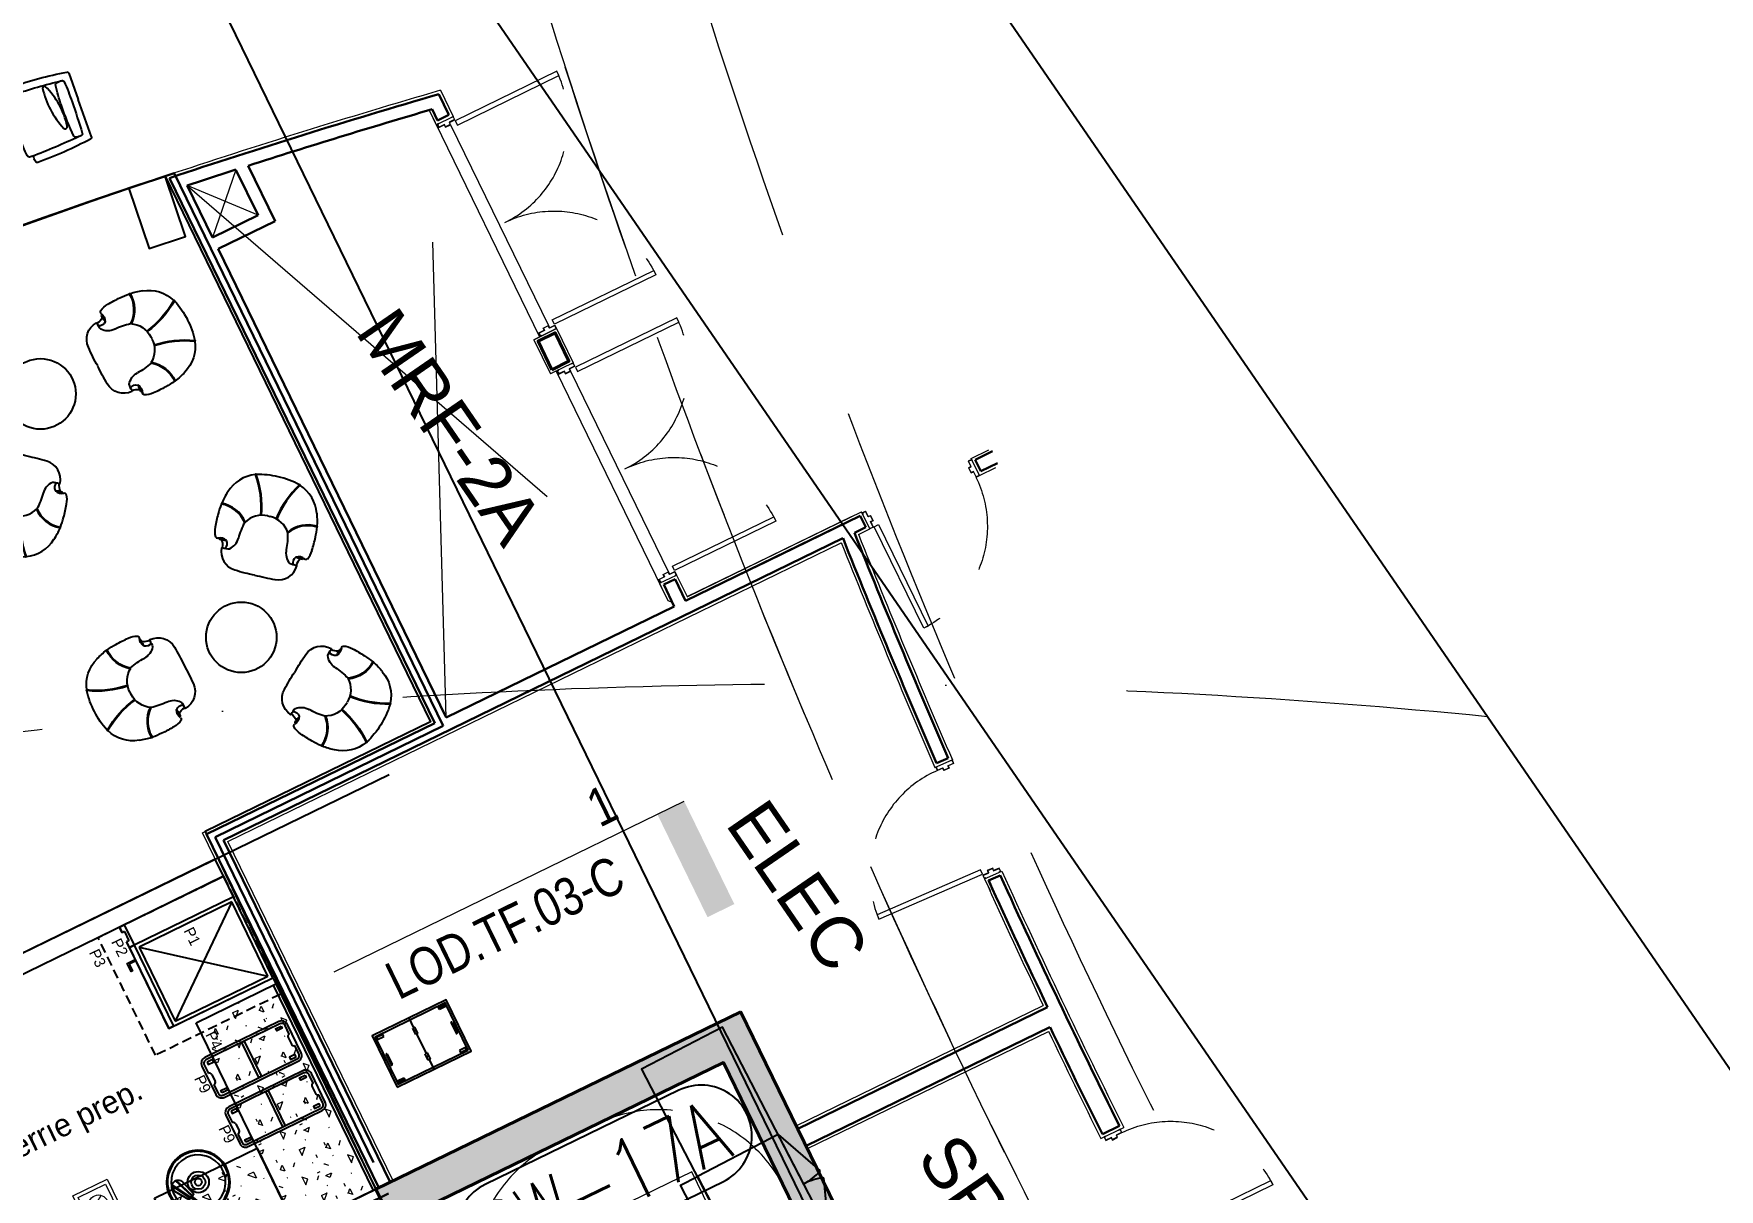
# Model space of a CAD drawing. Header units: millimetres. Extents: x 32582 to 41721, y -247935 to -234947.
# Drawn here: x 35773 to 37102, y -237265 to -236354 of the extents above; entities that cross this region are included whole.
import ezdxf
from ezdxf.enums import TextEntityAlignment as Align
from ezdxf.lldxf.tags import DXFTag

# ---------------------------------------------------------------- set-up
doc = ezdxf.new("R2010")
doc.units = ezdxf.units.MM
doc.header["$LTSCALE"] = 300
doc.header["$MEASUREMENT"] = 0
for name, pattern in [('DASHED', [19.05, 12.7, -6.35]), ('DGN Style 2', [4.165224, 2.499135, -1.66609]), ('DGN Style 4', [1.902655, 0.950733, -0.475367, 0.001188, -0.475367]), ('HIDDEN', [0.375, 0.25, -0.125]), ('TDME_FASHION_L3$0$DGN Style 2', [4.165224, 2.499135, -1.66609]), ('TDME_Fave_column_LGM$0$HIDDENX2', [0.75, 0.5, -0.25]), ('TDME_Fave_Core_L3$0$( Hidden )', [0.375, 0.25, -0.125]), ('TDME_Fave_Core_L3$0$DGN Style 2', [4.165224, 2.499135, -1.66609])]:
    doc.linetypes.add(name, pattern=pattern)
for name, color, linetype in [('1', 1, 'Continuous'), ('I-FUR-LOOSE', 2, 'Continuous'), ('I-FURNITURE', 2, 'Continuous'), ('ID-facade', 1, 'Continuous'), ('Kitchen-wall', 3, 'Continuous'), ('S2000-002 Çizgi', 7, 'Continuous')]:
    doc.layers.add(name, color=color, linetype=linetype)
for name, color, linetype, lineweight in [('A-_FNSH----_H-', 8, 'Continuous', 0), ('A-_RALG----_E-', 9, 'Continuous', 0), ('G-GRID_A', 1, 'DGN Style 4', 0), ('GRC-Ekipman', 4, 'Continuous', 25), ('GRC-mermer tarama', 253, 'Continuous', 13), ('GRC-yer ızgarası', 40, 'Continuous', 15), ('MINORTEXT', 1, 'Continuous', 13), ('STRUCTURES', 3, 'DGN Style 2', 0), ('TARGET', 7, 'Continuous', 0), ('TDME_FASHION_L3$0$A-_CONC----_E-', 3, 'Continuous', 40), ('TDME_FASHION_L3$0$A-_DOOR----_E-', 1, 'Continuous', 13), ('TDME_FASHION_L3$0$A-_FLORPATT_E-', 8, 'Continuous', 13), ('TDME_FASHION_L3$0$A-_FNSH----_E-', 7, 'Continuous', 13), ('TDME_FASHION_L3$0$A-_SLABOPEN_E-', 8, 'TDME_FASHION_L3$0$DGN Style 2', 0), ('TDME_FASHION_L3$0$A-_WALL----_E-', 1, 'Continuous', 30), ('TDME_Fave_column_L3$0$A-_CONC----_E-', 3, 'Continuous', 40), ('TDME_Fave_column_LGM$0$A-_SLABEDGE_E-', 2, 'Continuous', 13), ('TDME_Fave_Core_L3$0$A-_ANOTSYBL_P-', 1, 'Continuous', 30), ('TDME_Fave_Core_L3$0$A-_SLABOPEN_E-', 8, 'TDME_Fave_Core_L3$0$DGN Style 2', 0)]:
    doc.layers.add(name, color=color, linetype=linetype, lineweight=lineweight)
doc.layers.add('LEASE LINE', color=7, linetype='DGN Style 4', lineweight=30, true_color=0xf60929)
doc.styles.add('FAE-WSP-SW-04-PL-STR-0575-01$0$X-Level 4 GA$0$ROMANS', font='Romans.shx', dxfattribs={"width": 0.75})
doc.styles.add('GENTEXT', font='arial.ttf', dxfattribs={"height": 0.25})
doc.styles.add('MINORTEXT', font='arial.ttf', dxfattribs={"height": 0.36})
doc.styles.get("Standard").update_dxf_attribs({"font": 'arial.ttf'})
doc.styles.add('TAKSİM', font='GOTHIC.TTF', dxfattribs={"height": 20})
tags = doc.linetypes.add('DASHED2', pattern=[9.525, 6.35, -3.175]).pattern_tags.tags
tags[6:7] = [DXFTag(74, 4), DXFTag(75, 0), DXFTag(340, '0'), DXFTag(46, 1.0), DXFTag(50, 0.0), DXFTag(44, 0.0), DXFTag(45, 0.0)]
tags[4:5] = [DXFTag(74, 4), DXFTag(75, 0), DXFTag(340, '0'), DXFTag(46, 1.0), DXFTag(50, 0.0), DXFTag(44, 0.0), DXFTag(45, 0.0)]

# ---------------------------------------------------------------- blocks, each defined once
blk = doc.blocks.new('TDME_FASHION_L3$0$Door_Electrical_Room')
at = {"layer": 'TDME_FASHION_L3$0$A-_DOOR----_E-'}
for p, q in [((167, 922), (-3, 48)), ((34, 41), (204, 915)), ((204, 915), (167, 922)), ((-3, 48), (34, 41))]:
    blk.add_line(p, q, dxfattribs=at)
at = {"layer": 'TDME_FASHION_L3$0$A-_DOOR----_E-', "extrusion": (0, 0, -1)}
for p, q in [((-40, 56), (-42, 44)), ((-42, 44), (-40, 44)), ((-11, 50), (-40, 56)), ((-40, 44), (-39, 53)), ((-39, 53), (-39, 53)), ((-39, 53), (-13, 48)), ((-13, 48), (-22, 2)), ((-22, 2), (-2, -2)), ((-20, 4), (-11, 50)), ((0, 0), (-20, 4)), ((-9, -45), (0, 0)), ((-65, -70), (-67, -82)), ((-67, -82), (-37, -87)), ((-67, -82), (-67, -82)), ((-63, -70), (-65, -70)), ((-39, -85), (-65, -80)), ((-65, -80), (-64, -80)), ((-64, -80), (-63, -70)), ((-30, -39), (-39, -85)), ((-37, -87), (-28, -41)), ((-10, -43), (-30, -39)), ((-28, -41), (-9, -45)), ((-2, -2), (-10, -43)), ((864, -168), (873, -122)), ((874, -124), (865, -170)), ((873, -122), (902, -128)), ((900, -129), (874, -124)), ((898, -139), (900, -129)), ((902, -128), (900, -139)), ((900, -129), (900, -129)), ((835, -209), (844, -164)), ((855, -213), (835, -209)), ((846, -166), (838, -208)), ((838, -208), (857, -211)), ((844, -164), (864, -168)), ((865, -170), (846, -166)), ((846, -259), (855, -213)), ((876, -265), (846, -259)), ((857, -211), (848, -258)), ((848, -258), (874, -263)), ((874, -263), (876, -253)), ((874, -263), (874, -263)), ((876, -253), (878, -253)), ((878, -253), (876, -265)), ((876, -265), (876, -265)), ((900, -139), (898, -139))]:
    blk.add_line(p, q, dxfattribs=at)
at = {"layer": 'TDME_FASHION_L3$0$A-_DOOR----_E-', "linetype": 'TDME_FASHION_L3$0$DGN Style 2'}
blk.add_ellipse((-13, 48), major_axis=(902, 0), ratio=0.988071, start_param=6.091196, end_param=7.653103, dxfattribs=at)
blk = doc.blocks.new('TDME_FASHION_L3$0$Doors_MR')
at = {"layer": 'TDME_FASHION_L3$0$A-_DOOR----_E-', "extrusion": (-3.1999e-12, -2.0425e-12, -1)}
for p, q in [((0, 0), (30, 0)), ((0, -12), (0, 0)), ((0, 0), (0, 0)), ((30, 0), (30, -47)), ((1860, 0), (1830, 0)), ((1830, 0), (1830, -47)), ((1860, -12), (1860, 0)), ((1860, 0), (1860, 0)), ((2, -12), (0, -12)), ((0, -140), (0, -128)), ((0, -128), (2, -128)), ((28, -2), (2, -2)), ((2, -2), (2, -2)), ((2, -2), (2, -12)), ((2, -128), (2, -138)), ((28, -49), (28, -2)), ((48, -49), (28, -49)), ((28, -138), (28, -91)), ((28, -91), (48, -91)), ((30, -47), (50, -47)), ((50, -93), (30, -93)), ((30, -93), (30, -140)), ((48, -91), (48, -49)), ((50, -47), (50, -93)), ((1830, -47), (1810, -47)), ((1810, -47), (1810, -93)), ((1810, -93), (1830, -93)), ((1812, -91), (1812, -49)), ((1812, -49), (1832, -49)), ((1832, -91), (1812, -91)), ((1830, -93), (1830, -140)), ((1832, -49), (1832, -2)), ((1832, -2), (1858, -2)), ((1832, -138), (1832, -91)), ((1858, -2), (1858, -2)), ((1858, -2), (1858, -12)), ((1858, -12), (1860, -12)), ((1860, -128), (1858, -128)), ((1858, -128), (1858, -138)), ((1860, -140), (1860, -128)), ((30, -140), (0, -140)), ((2, -138), (2, -138)), ((2, -138), (28, -138)), ((1830, -140), (1860, -140)), ((1858, -138), (1832, -138)), ((1858, -138), (1858, -138))]:
    blk.add_line(p, q, dxfattribs=at)
at = {"layer": 'TDME_FASHION_L3$0$A-_DOOR----_E-'}
for p, q in [((38, -1030, 0), (38, -140, 0)), ((38, -140, 0), (76, -140, 0)), ((76, -140, 0), (76, -1030, 0)), ((1822, -140, 0), (1784, -140, 0)), ((1784, -140, 0), (1784, -1030, 0)), ((1822, -1030, 0), (1822, -140, 0)), ((76, -1030, 0), (38, -1030, 0)), ((1784, -1030, 0), (1822, -1030, 0))]:
    blk.add_line(p, q, dxfattribs=at)
at = {"layer": 'TDME_FASHION_L3$0$A-_DOOR----_E-', "linetype": 'TDME_FASHION_L3$0$DGN Style 2', "extrusion": (3.19986e-12, -2.04249e-12, -1)}
blk.add_ellipse((28, -138), major_axis=(886, -172, 0), ratio=0.988071, start_param=6.091196, end_param=7.653103, dxfattribs=at)
at = {"layer": 'TDME_FASHION_L3$0$A-_DOOR----_E-', "linetype": 'TDME_FASHION_L3$0$DGN Style 2'}
blk.add_ellipse((1832, -138), major_axis=(-886, -172, 0), ratio=0.988071, start_param=6.091196, end_param=7.653103, dxfattribs=at)
blk = doc.blocks.new('*U23')
at = {"layer": 'TARGET', "lineweight": 13}
blk.add_line((-1651, 0), (1417, 0), dxfattribs=at)
blk.add_solid([(1182, -903), (1417, -903), (1182, 0), (1417, 0)], dxfattribs=at)
at = {"layer": 'TARGET', "style": 'GENTEXT', "width": 0.8, "flags": 8}
blk.add_attdef('SECTIONNUMBER', text='', height=250, dxfattribs=at).set_placement((-132, 10, 0), align=Align.BOTTOM_CENTER)
blk.add_attdef('SHEETNUMBER', text='', height=250, dxfattribs=at).set_placement((28, -113, 0), align=Align.TOP_CENTER)
blk = doc.blocks.new('*U26')
at = {"layer": 'Defpoints'}
blk.add_lwpolyline([(-4.25, -2), (4.25, -2, 1), (4.25, 2), (-4.25, 2, 1)], format="xyb", close=True, dxfattribs=at)
at = {"layer": 'Defpoints', "style": 'FAE-WSP-SW-04-PL-STR-0575-01$0$X-Level 4 GA$0$ROMANS', "width": 0.75}
blk.add_attdef('SW_NO', text='', height=2.5, dxfattribs=at).set_placement((0, 0), align=Align.MIDDLE_CENTER)
blk = doc.blocks.new('4848_TRM_FN$0$arm')
at = {"color": 1}
for p in [(-11495, 70016), (-11495, 69424)]:
    blk.add_line(p, (-11495, 69770), dxfattribs=at)
blk.add_lwpolyline([(-11262, 69975, -0.631792), (-11235, 69968, -0.134086), (-11291, 69577, -0.711059), (-11327, 69584, -0.151443)], format="xyb", close=True, dxfattribs=at)
for centre, radius, start, end in [((-11479, 70016), 16, 98.4466, 180), ((-10960, 66518), 3552, 90.2948, 98.4466), ((-10812, 63973), 6032, 91.5407, 95.7581), ((-10978, 70054), 16, 12.226, 90.2948), ((-10975, 70018), 16, 271.5407, 359.3965), ((-10949, 69803), 201, 85.6439, 97.0587), ((-11137, 70020), 179, 359.3965, 12.226), ((-10933, 69979), 24, 5.9178, 93.8141), ((-13504, 69713), 2609, 1.2563, 5.9178), ((-7815, 69735), 3624, 176.4773, 179.4545), ((-11415, 69958), 16, 95.7581, 180), ((-11394, 69843), 133, 77.191, 100.2144), ((-11368, 69957), 16, 8.2006, 77.191), ((-12519, 69791), 1179, 358.9622, 8.2006), ((-2946, 69823), 8492, 180.3561, 182.3009), ((-14083, 69737), 2743, 354.6254, 0.6819), ((-16536, 69854), 5641, 355.9766, 359.1467), ((-11479, 69424), 16, 180, 261.5534), ((-10960, 72922), 3552, 261.5534, 269.7052), ((-11415, 69482), 16, 180, 264.2419), ((-11394, 69596), 133, 259.7856, 282.809), ((-10812, 75467), 6032, 264.2419, 268.4593), ((-11368, 69483), 16, 282.809, 351.7994), ((-10949, 69637), 201, 262.9413, 274.3561), ((-10975, 69422), 16, 0.6035, 88.4593), ((-11137, 69420), 179, 347.774, 0.6035), ((-10933, 69461), 24, 266.1859, 354.0822), ((-10978, 69385), 16, 269.7052, 347.774)]:
    blk.add_arc(centre, radius, start, end, dxfattribs=at)
blk = doc.blocks.new('A$C5ED46BB0')
at = {"layer": '1', "color": 1, "linetype": 'Continuous'}
blk.add_line((385, 479), (405, 479), dxfattribs=at)
for centre, radius, start, end in [((308, 499), 288, 108.8763, 162.0642), ((217, 773), 2.48, 18.0805, 198.0805), ((-417, 356), 756, 8.7131, 33.3623), ((387, 171), 625, 89.4471, 105.5082), ((-411, 356), 756, 8.8693, 33.5381), ((399, 136), 661, 74.9203, 90.5394), ((1201, 356), 756, 146.4619, 171.1307), ((1207, 356), 756, 146.6377, 171.2869), ((573, 773), 2.48, 341.9195, 161.9195), ((482, 499), 288, 17.9358, 71.1237), ((686, 367), 689, 161.2407, 169.7107), ((105, 367), 689, 10.2893, 18.7593), ((774, 360), 774, 176.8722, 184.848), ((515, 404), 514, 171.073, 180.2097), ((9, 487), 2.94, 94.8808, 246.6293), ((21, 234), 250, 37.1232, 93.0313), ((21, 234), 256, 37.6057, 92.7598), ((385, 287), 191, 89.9961, 149.1802), ((406, 287), 191, 30.8198, 90.1724), ((770, 234), 256, 87.2402, 142.3943), ((770, 234), 250, 86.9687, 142.8768), ((782, 487), 2.94, 293.3707, 85.1192), ((275, 404), 514, 359.7903, 8.927), ((16, 360), 774, 355.152, 3.1278), ((164, 299), 162, 181.522, 209.0181), ((761, 239), 561, 164.8936, 178.5751), ((29, 239), 561, 1.4249, 15.1064), ((626, 299), 162, 330.9819, 358.478), ((36, 231), 16.9, 218.5374, 288.0734), ((76, 147), 76.4, 59.657, 116.9347), ((73, 46), 172, 76.5442, 100.334), ((60, 217), 6.26, 173.01, 252.1016), ((75, 324), 114, 261.5782, 287.3553), ((-4, 147), 101, 2.9036, 38.1422), ((94, 149), 3.95, 48.5563, 185.8455), ((240, 153), 150, 181.727, 267.2743), ((117, 283), 132, 261.2205, 285.123), ((75, 178), 52.4, 329.2086, 41.3304), ((75, 256), 126, 307.0922, 358.8246), ((550, 153), 150, 272.7257, 358.273), ((715, 256), 126, 181.1754, 232.9078), ((674, 283), 132, 254.877, 278.7795), ((715, 178), 52.4, 138.6696, 210.7914), ((714, 147), 76.4, 63.0653, 120.343), ((717, 46), 172, 79.666, 103.4558), ((715, 324), 114, 252.6447, 278.4218), ((794, 147), 101, 141.8578, 177.0964), ((696, 149), 3.95, 354.1545, 131.4437), ((730, 217), 6.26, 287.8984, 6.99), ((754, 231), 16.9, 251.9266, 321.4626), ((342, 1741), 1741, 266.4015, 271.6577), ((445, 1852), 1852, 268.3926, 273.4893)]:
    blk.add_arc(centre, radius, start, end, dxfattribs=at)
blk = doc.blocks.new('A$C35547C72')
at = {"layer": 'S2000-002 Çizgi', "linetype": 'DASHED'}
for p, q in [((21, 95.3), (86, 14.1)), ((21, 14.1), (86, 95.3))]:
    blk.add_line(p, q, dxfattribs=at)
at = {"layer": 'S2000-002 Çizgi'}
for p, q in [((5, 9), (13, 9)), ((5, 9), (5, 7)), ((13, 9), (13, 7))]:
    blk.add_line(p, q, dxfattribs=at)
for points in [[(13, 7), (89, 7), (89, 98.3), (0, 98.3), (0, 7), (5, 7)], [(5, 7), (0, 7), (0, 11.1), (18, 11.1), (18, 7), (13, 7)], [(29.7, 0), (28.6, 0), (28.6, 7), (29.7, 7), (29.7, 1.2)], [(29.7, 1.2), (35.6, 1.2), (35.6, 0), (28.6, 0), (28.6, 1.2)]]:
    blk.add_lwpolyline(points, dxfattribs=at)
for points in [[(18, 11.1), (89, 11.1), (89, 98.3), (18, 98.3)], [(18, 11.1), (89, 11.1), (89, 7), (18, 7)]]:
    blk.add_lwpolyline(points, close=True, dxfattribs=at)
at = {"layer": 'S2000-002 Çizgi', "linetype": 'DASHED'}
blk.add_lwpolyline([(21, 14.1), (86, 14.1), (86, 95.3), (21, 95.3)], close=True, dxfattribs=at)
blk = doc.blocks.new('MerTT. 70-180')
at = {"layer": 'GRC-mermer tarama'}
h = blk.add_hatch(dxfattribs=at)
h.set_pattern_fill('', color=256, scale=40, style=0)
h.set_pattern_definition([(360, (0, 0), (40, 40), [5, -35]), (90, (0, 0), (-40, 40), [5, -35]), (135, (5, 0), (-40, 1e-14), [7.071, -49.4975]), (360, (5, 22.5), (40, 40), [5, -35]), (45, (7.5, 20), (1e-14, 40), [3.5355, -53.033, 0]), (135, (7.5, 20), (-40, 1e-14), [3.5355, -53.033, 0]), (360, (20, 32.5), (40, 40), [7.071, -32.929]), (45, (20, 32.5), (1e-14, 40), [5, -51.5685]), (135, (27.07, 32.5), (-40, 1e-14), [5, -51.5685]), (90, (27.5, 10), (-40, 40), [5, -35]), (45, (27.5, 10), (1e-14, 40), [3.5355, -53.033, 0]), (135, (30, 12.5), (-40, 1e-14), [3.5355, -53.033, 0]), (360, (5, 10), (40, 40), [2.5, -33.5]), (360, (35, 20), (40, 40), [2.5, -33.5]), (90, (22.5, 25), (-40, 40), [2.5, -33.5]), (135, (27.5, 2.5), (-40, 1e-14), [3.5355, -53.033, 0]), (135, (10, 30), (-40, 1e-14), [3.5355, -53.033, 0]), (45, (18.75, 13.125), (1e-14, 40), [3.5355, -53.033, 0]), (90, (13.75, 5), (-40, 40), [0.625, -39.375]), (90, (15.625, 21.875), (-40, 40), [0.625, -39.375]), (90, (34.375, 28.75), (-40, 40), [0.625, -39.375]), (90, (35, 7.5), (-40, 40), [0.625, -39.375])])
h.paths.add_polyline_path([(-180, -70), (0, -70), (0, -2), (-180, -2)])
for p, q in [((-180, 0), (0, 0)), ((-180, -70), (-180, 0)), ((0, 0), (0, -70)), ((0, -2), (-180, -2)), ((0, -70), (-180, -70))]:
    blk.add_line(p, q)
blk = doc.blocks.new('hamur y.çatal 30')
for p, q in [((-3, -2.5), (0, 0)), ((0, 0), (21.9, 0)), ((21.9, 0), (24.9, -2.5)), ((-3, -23), (-3, -2.5)), ((-3, -30.2), (-3, -2.5)), ((-3, -2.5), (1.2, -6.7)), ((-3, -2.5), (24.9, -2.5)), ((1.2, -30.2), (1.2, -6.7)), ((1.2, -6.7), (20.7, -6.7)), ((15.3, -2.5), (6.6, -2.5)), ((24.9, -2.5), (20.6, -6.7)), ((20.6, -6.7), (20.6, -30.2)), ((24.9, -2.5), (24.9, -30.2)), ((1.2, -34.4), (-3, -30.2)), ((-3, -30.2), (24.9, -30.2)), ((20.6, -34.4), (1.2, -34.4)), ((24.9, -30.2), (20.6, -34.4))]:
    blk.add_line(p, q)
at = {"color": 251}
for p, q in [((15.6, -41.4), (12.2, -34.4)), ((16, -34.4), (18.6, -40)), ((17.1, -31.9), (17.1, -32.5)), ((18.2, -31.7), (18.2, -33.5)), ((18.7, -31.7), (18.7, -33.5)), ((19.8, -31.9), (19.8, -32.5)), ((19.8, -49), (26.1, -65.5)), ((20.2, -48.8), (26.6, -65.5)), ((21.5, -48.2), (30.6, -63.5)), ((21.9, -48), (30.9, -63.2))]:
    blk.add_line(p, q, dxfattribs=at)
for points in [[(15.5, -31.7), (3.5, -31.7), (3.5, -33.3), (15.5, -33.3)], [(18.6, -40), (15.6, -41.4), (16.1, -42.6), (19.2, -41.1)], [(18.6, -41.4), (16.6, -42.3), (17.1, -43.2), (19.1, -42.3)], [(17.6, -43), (18.6, -42.5), (21.4, -48.2), (20.3, -48.7)]]:
    blk.add_lwpolyline(points, close=True, dxfattribs=at)
blk.add_lwpolyline([(29.2, -64.6), (28.2, -65, -0.462851), (22, -62.3), (18.3, -49.7), (23.4, -47.3), (30.9, -58, -0.462851)], format="xyb", close=True, dxfattribs=at)
at = {"color": 251, "linetype": 'DASHED2'}
for radius in [8.4, 5.6]:
    blk.add_circle((10.9, -56.6), radius, dxfattribs=at)
at = {"color": 251}
blk.add_circle((10.9, -56.6), 2.8, dxfattribs=at)
blk.add_arc((10.9, -56.6), 25.1, 116.0534, 63.9682)
at = {"linetype": 'DASHED2'}
for radius, start, end in [(24.3, 113.7983, 66.2512), (21.5, 85.7886, 74.6565)]:
    blk.add_arc((10.9, -56.6), radius, start, end, dxfattribs=at)
at = {"color": 251}
for centre, start_param, end_param in [((18.4, -32.5), 1.774596, 7.650182), ((18.4, -31.9), 3.141593, 6.283185), ((18.4, -32.7), 1.366997, 1.774596)]:
    blk.add_ellipse(centre, major_axis=(-1.38, 0), ratio=0.552808, start_param=start_param, end_param=end_param, dxfattribs=at)
blk = doc.blocks.new('MerTT. 70-090')
at = {"layer": 'GRC-mermer tarama'}
h = blk.add_hatch(dxfattribs=at)
h.set_pattern_fill('', color=256, scale=40, style=0)
h.set_pattern_definition([(360, (0, 0), (40, 40), [5, -35]), (90, (0, 0), (-40, 40), [5, -35]), (135, (5, 0), (-40, 1e-14), [7.071, -49.4975]), (360, (5, 22.5), (40, 40), [5, -35]), (45, (7.5, 20), (1e-14, 40), [3.5355, -53.033, 0]), (135, (7.5, 20), (-40, 1e-14), [3.5355, -53.033, 0]), (360, (20, 32.5), (40, 40), [7.071, -32.929]), (45, (20, 32.5), (1e-14, 40), [5, -51.5685]), (135, (27.07, 32.5), (-40, 1e-14), [5, -51.5685]), (90, (27.5, 10), (-40, 40), [5, -35]), (45, (27.5, 10), (1e-14, 40), [3.5355, -53.033, 0]), (135, (30, 12.5), (-40, 1e-14), [3.5355, -53.033, 0]), (360, (5, 10), (40, 40), [2.5, -33.5]), (360, (35, 20), (40, 40), [2.5, -33.5]), (90, (22.5, 25), (-40, 40), [2.5, -33.5]), (135, (27.5, 2.5), (-40, 1e-14), [3.5355, -53.033, 0]), (135, (10, 30), (-40, 1e-14), [3.5355, -53.033, 0]), (45, (18.75, 13.125), (1e-14, 40), [3.5355, -53.033, 0]), (90, (13.75, 5), (-40, 40), [0.625, -39.375]), (90, (15.625, 21.875), (-40, 40), [0.625, -39.375]), (90, (34.375, 28.75), (-40, 40), [0.625, -39.375]), (90, (35, 7.5), (-40, 40), [0.625, -39.375])])
h.paths.add_polyline_path([(0, -70), (0, -2), (-90, -2), (-90, -70)])
for p, q in [((-90, 0), (0, 0)), ((-90, -70), (-90, 0)), ((0, 0), (0, -70)), ((0, -2), (-90, -2)), ((0, -70), (-90, -70))]:
    blk.add_line(p, q)
blk = doc.blocks.new('ARB. un  şeker')
at = {"color": 253, "ltscale": 5}
for p, q in [((-27, -3.6), (-18, -3.6)), ((-27, -4.5), (-18, -4.5)), ((-31.05, -31.6), (-36.45, -31.6)), ((-36.45, -31.6), (-36.45, -33.4)), ((-31.05, -33.4), (-36.45, -33.4)), ((-33.75, -31.6), (-33.75, -33.4)), ((-31.05, -31.6), (-31.05, -33.4)), ((-8.55, -31.6), (-13.95, -31.6)), ((-13.95, -31.6), (-13.95, -33.4)), ((-8.55, -33.4), (-13.95, -33.4)), ((-11.25, -31.6), (-11.25, -33.4)), ((-8.55, -31.6), (-8.55, -33.4)), ((-27, -60.5), (-18, -60.5)), ((-27, -61.4), (-18, -61.4))]:
    blk.add_line(p, q, dxfattribs=at)
at = {"ltscale": 5}
for p, q in [((-36.45, -32.5), (-45, -32.5)), ((-13.95, -32.5), (-31.05, -32.5)), ((0, -32.5), (-8.55, -32.5))]:
    blk.add_line(p, q, dxfattribs=at)
for points in [[(0, -65), (0, 0), (-45, 0), (-45, -65)], [(-1.8, -1.8), (-43.2, -1.8), (-43.2, -63.2), (-1.8, -63.2)]]:
    blk.add_lwpolyline(points, close=True, dxfattribs=at)
at = {"color": 251, "ltscale": 5}
for points in [[(-40.5, -8.1), (-42.3, -8.1), (-42.3, -2.7), (-40.5, -2.7)], [(-4.5, -8.1), (-2.7, -8.1), (-2.7, -2.7), (-4.5, -2.7)], [(-40.5, -56.9), (-42.3, -56.9), (-42.3, -62.3), (-40.5, -62.3)], [(-4.5, -56.9), (-2.7, -56.9), (-2.7, -62.3), (-4.5, -62.3)]]:
    blk.add_lwpolyline(points, close=True, dxfattribs=at)
at = {"color": 253, "ltscale": 5}
for centre, start, end in [((-27, -4.05), 90, 270), ((-18, -4.05), 270, 90), ((-27, -60.95), 90, 270), ((-18, -60.95), 270, 90)]:
    blk.add_arc(centre, 0.45, start, end, dxfattribs=at)
blk = doc.blocks.new('ARB. Rubbemaıd Un Şeker')
for p, q in [((-5, -2), (-5, -2)), ((-3, -4), (3, -4)), ((5, -2), (5, -2)), ((-5, -72.9), (-5, -72.9)), ((-3, -70.9), (3, -70.9)), ((5, -72.9), (5, -72.9))]:
    blk.add_line(p, q)
blk.add_lwpolyline([(-17.5, -5), (-17.5, -69.9, 0.414214), (-12.5, -74.9), (12.4, -74.9, 0.414214), (17.4, -69.9), (17.4, -5, 0.414214), (12.4, 0), (-12.5, 0, 0.414214)], format="xyb", close=True)
for points in [[(-5, -2), (-12.5, -2, 0.414214), (-15.5, -5), (-15.5, -69.9, 0.414214), (-12.5, -72.9), (-5, -72.9)], [(5, -72.9), (12.4, -72.9, 0.414214), (15.4, -69.9), (15.4, -5, 0.414214), (12.4, -2), (5, -2)]]:
    blk.add_lwpolyline(points, format="xyb")
at = {"color": 251}
for points in [[(-13.5, -5), (-11.5, -5), (-11.5, -9.8), (-13.5, -9.8)], [(13.4, -5), (11.5, -5), (11.5, -9.8), (13.4, -9.8)], [(-15.5, -36.4), (15.4, -36.4), (15.4, -38.5), (-15.5, -38.5)], [(-13.5, -69.9), (-11.5, -69.9), (-11.5, -65.1), (-13.5, -65.1)], [(13.4, -69.9), (11.5, -69.9), (11.5, -65.1), (13.4, -65.1)]]:
    blk.add_lwpolyline(points, close=True, dxfattribs=at)
for centre, start, end in [((-3, -2), 180, 270), ((3, -2), 270, 0), ((-3, -72.9), 90, 180), ((3, -72.9), 0, 90)]:
    blk.add_arc(centre, 2, start, end)
blk = doc.blocks.new('Y1 30-30')
at = {"layer": 'GRC-yer ızgarası', "color": 13, "ltscale": 44}
blk.add_lwpolyline([(0, 0), (30, 0), (30, -30), (0, -30)], close=True, dxfattribs=at)
at = {"layer": 'GRC-yer ızgarası', "color": 4, "ltscale": 44}
blk.add_lwpolyline([(3, -3), (27, -3), (27, -27), (3, -27)], close=True, dxfattribs=at)
at = {"layer": 'GRC-yer ızgarası', "color": 1, "ltscale": 44}
blk.add_circle((15, -15), 7.6, dxfattribs=at)
at = {"layer": 'GRC-yer ızgarası', "ltscale": 44, "insert": (8.7, -10.2), "char_height": 9, "width": 19.6, "attachment_point": 1}
blk.add_mtext('Y1', dxfattribs=at)

msp = doc.modelspace()

# ---------------------------------------------------------------- hatches: boundary and pattern name
at = {"layer": 'A-_FNSH----_H-'}
h = msp.add_hatch(color=254, dxfattribs=at)
h.dxf.hatch_style = 1
h.paths.add_polyline_path([(36493.7, -237528.8), (36520.7, -237515.7), (36330.2, -237124.6), (36042.6, -237264.5), (36332.3, -237860.1), (36359.3, -237847), (36340.8, -237808.9), (36610.6, -237677.7), (36629.1, -237715.8), (36656.1, -237702.7), (36624.4, -237637.6), (36327.7, -237782), (36082.7, -237278.4), (36316.5, -237164.6)])

# ---------------------------------------------------------------- linework, layer by layer
at = {"layer": 'A-_RALG----_E-', "color": 254, "lineweight": 0}
for radius in [6701, 6696, 6676]:
    msp.add_arc((37799.5, -242255), radius, 103.45299, 128.25807, dxfattribs=at)
at = {"layer": 'Defpoints'}
for points in [[(35581.1, -234947.3), (38389.4, -239029.7), (35390.3, -241092.7), (32582, -237010.4)], [(33277.1, -237094.2), (35411.6, -240196.9), (37703.6, -238620.3), (35569.1, -235517.5)]]:
    msp.add_lwpolyline(points, close=True, dxfattribs=at)
at = {"layer": 'Defpoints', "color": 4}
msp.add_lwpolyline([(35245, -239986.5), (33646.8, -236704.8), (35631.6, -235738.2), (37229.8, -239019.9)], close=True, dxfattribs=at)
at = {"layer": 'G-GRID_A'}
msp.add_arc((36396.6, -242207.5), 5341, 84.3885, 123.1381, dxfattribs=at)
at = {"layer": 'I-FUR-LOOSE'}
for centre in [(35778.2, -236637.7), (35936.5, -236829.5)]:
    msp.add_circle(centre, 27.8, dxfattribs=at)
at = {"layer": 'I-FURNITURE', "color": 1, "elevation": 0}
msp.add_lwpolyline([(36406.8, -238013), (36634.7, -238481.7), (36501.7, -238546.4), (36498.8, -238627.9, 0.115658), (34878.6, -238961.6), (34815.1, -238823), (35001.4, -238733.6), (34800.7, -238315.5), (34739.3, -238344.6), (34378.7, -237590.7), (34222.2, -237665.8), (34132, -237477.9), (34191.8, -237432.2), (34141.8, -237367, -0.077981), (35876.4, -236466.1), (36085.7, -236896), (35908.1, -236982.5), (36042.5, -237264.6), (35968.4, -237300.6), (36101.9, -237574.9), (36176.1, -237538.8), (36332.4, -237860.1)], format="xyb", dxfattribs=at)
msp.add_lwpolyline([(36630, -237743.3), (36315.8, -237136.8), (36252.1, -237169.8), (36566.3, -237776.3)], close=True, dxfattribs=at)
at = {"layer": 'I-FURNITURE', "elevation": 0}
msp.add_lwpolyline([(36336.3, -237332.1), (36400, -237299.1), (36359.7, -237221.4), (36296, -237254.4)], close=True, dxfattribs=at)
at = {"layer": 'I-FURNITURE', "color": 1, "elevation": 0}
for points in [[(36359.7, -237221.4), (36392.8, -237250.1)], [(36399.9, -237299.1), (36395.6, -237255.5)]]:
    msp.add_lwpolyline(points, dxfattribs=at)
at = {"layer": 'I-FURNITURE', "color": 1}
for centre, start, end in [((36359.7, -237221.4, 0), 297.388, 319.1247), ((36399.9, -237299.1, 0), 95.6513, 117.388)]:
    msp.add_arc(centre, 43.8, start, end, dxfattribs=at)
at = {"layer": 'ID-facade'}
msp.add_line((35436.5, -237237.8, 0), (36053.1, -236937.5, 0), dxfattribs=at)
at = {"layer": 'ID-facade', "color": 3, "elevation": 0}
msp.add_lwpolyline([(35876.4, -236466.1), (35847.9, -236475.7), (35863.9, -236523.1), (35892.4, -236513.5)], close=True, dxfattribs=at)
at = {"layer": 'Kitchen-wall', "elevation": 0}
msp.add_lwpolyline([(35646.5, -237152.2), (35922.5, -237017.8), (35915.9, -237004.3), (35626.5, -237145.3), (35633, -237158.8)], dxfattribs=at)
msp.add_lwpolyline([(36296, -237254.4), (36559.4, -237762.9), (36546.1, -237769.8), (36282.7, -237261.3)], close=True, dxfattribs=at)
at = {"layer": 'LEASE LINE'}
msp.add_lwpolyline([(34139, -237375, -0.081031), (35883.5, -236463.7), (36095.7, -236899.4), (35915.8, -236987), (36052.6, -237267.9), (35978.5, -237304.1), (36105.3, -237564.9), (36172.8, -237532.1)], format="xyb", dxfattribs=at)
at = {"layer": 'S2000-002 Çizgi', "linetype": 'HIDDEN', "ltscale": 0.1, "elevation": 0}
msp.add_lwpolyline([(35922.5, -237017.8), (35967.7, -237110.7), (35868.9, -237158.9), (35823.6, -237066)], close=True, dxfattribs=at)
at = {"layer": 'STRUCTURES', "color": 3, "ltscale": 0.3}
for centre, radius, start, end in [((37873.6, -242216.5), 6680, 104.21111, 129.42722), ((42145.5, -234468.8, 0), 6132.9, 193.86071, 212.76988), ((42145.5, -234468.8), 6252.9, 193.89276, 212.82325)]:
    msp.add_arc(centre, radius, start, end, dxfattribs=at)
at = {"layer": 'TDME_FASHION_L3$0$A-_CONC----_E-', "elevation": 0}
msp.add_lwpolyline([(36181.3, -236618.6), (36194.8, -236612), (36183.9, -236589.5), (36170.4, -236596.1)], close=True, dxfattribs=at)
at = {"layer": 'TDME_FASHION_L3$0$A-_FLORPATT_E-'}
for p, q in [((36101.5, -236425.5, 0), (36178.6, -236583.8, 0)), ((36196.1, -236619.8, 0), (36273.2, -236778.2, 0))]:
    msp.add_line(p, q, dxfattribs=at)
at = {"layer": 'TDME_FASHION_L3$0$A-_FNSH----_E-'}
for p, q in [((36093.6, -236398.4, 0), (36103.6, -236419, 0)), ((36084.5, -236414.1, 0), (36090.1, -236425.5, 0)), ((36084.5, -236414.1), (36171.5, -236592.8, 0)), ((36090.1, -236425.5, 0), (36103.6, -236419, 0)), ((36085.7, -236896, 0), (35876.4, -236466.1, 0)), ((36185, -236586.2, 0), (36167, -236595, 0)), ((36167, -236595, 0), (36185, -236586.2, 0)), ((36185, -236586.2, 0), (36198.2, -236613.2, 0)), ((36167, -236595, 0), (36180.2, -236621.9, 0)), ((36198.2, -236613.2, 0), (36180.2, -236621.9, 0)), ((36184.7, -236619.7, 0), (36272.7, -236800.4, 0)), ((36511.8, -236688.5, 0), (36525.7, -236681.7, 0)), ((36518.3, -236701.9, -0.1), (36511.8, -236688.5, 0)), ((36518.3, -236701.9, 0), (36531.2, -236695.7, 0)), ((36287.9, -236797.5, 0), (36417.5, -236734.4, 0)), ((36287.9, -236797.5, 0), (36417.5, -236734.4, 0)), ((36288, -236797.4, 0), (36425.5, -236730.5, 0)), ((36343.1, -236770.6, 0), (36425.5, -236730.5, 0)), ((36343.1, -236770.6, 0), (36417.5, -236734.4, 0)), ((36343.1, -236770.6, 0), (36417.5, -236734.4, 0)), ((36432, -236744), (36425.5, -236730.5)), ((36423, -236748.4, 0), (36432, -236744, 0)), ((35925.9, -236990.5, 0), (36409.5, -236755, 0)), ((35925.9, -236990.5, 0), (36409.5, -236755, 0)), ((35925.9, -236990.5, 0), (36409.5, -236755, 0)), ((36266.1, -236787, 0), (36272.7, -236800.4, 0)), ((36266.2, -236786.9, 0), (36279.7, -236780.4, 0)), ((36279.7, -236780.4, 0), (36288, -236797.4, 0)), ((36272.7, -236800.4, 0), (36276.1, -236801.8, 0)), ((35905.8, -236983.6, 0), (36085.7, -236896, 0)), ((35905.8, -236983.6, 0), (36085.7, -236896, 0)), ((35905.8, -236983.6, 0), (36085.7, -236896, 0)), ((36483.3, -236932.1), (36497, -236926.1)), ((36483.3, -236932.1), (36497, -236926.1)), ((36483.3, -236932.1), (36497, -236926.1)), ((36042.6, -237264.5, 0), (35905.8, -236983.6, 0)), ((36042.6, -237264.5, 0), (35905.8, -236983.6, 0)), ((36042.6, -237264.5, 0), (35905.8, -236983.6, 0)), ((36056.1, -237257.9, 0), (35925.9, -236990.5, 0)), ((36056.1, -237257.9, 0), (35925.9, -236990.5, 0)), ((36056.1, -237257.9, 0), (35925.9, -236990.5, 0)), ((36522.3, -237019.8), (36536, -237013.8)), ((36522.3, -237019.8), (36536, -237013.8)), ((36522.3, -237019.8), (36526.8, -237029, 0)), ((36522.3, -237019.8), (36526.8, -237029, 0)), ((36374, -237214.5), (36568.7, -237119.8)), ((36374, -237214.5), (36568.7, -237119.8)), ((36382.8, -237232.5), (36572.8, -237140.1)), ((36382.8, -237232.5), (36572.8, -237140.1)), ((36614.1, -237224.5), (36632.1, -237215.8)), ((36614.1, -237224.5), (36632.1, -237215.8))]:
    msp.add_line(p, q, dxfattribs=at)
for centre, radius, start, end in [((37799.5, -242255), 6100, 106.23972, 108.3767), ((42145.7, -234468.7), 6160, 201.71981, 203.51047), ((42145.7, -234468.7), 6160, 201.71981, 203.51047), ((42145.7, -234468.7), 6175, 201.73014, 203.51047), ((42145.7, -234468.7), 6160, 204.40342, 206.48369), ((42145.7, -234468.7), 6160, 204.40342, 206.48369), ((42145.7, -234468.7), 6175, 204.4012, 205.42458), ((42145.7, -234468.7), 6175, 204.4012, 205.42458), ((42145.7, -234468.7), 6180, 205.61044, 206.48194), ((42145.7, -234468.7), 6180, 205.61044, 206.48194)]:
    msp.add_arc(centre, radius, start, end, dxfattribs=at)
at = {"layer": 'TDME_FASHION_L3$0$A-_FNSH----_E-', "ltscale": 0.5}
msp.add_arc((42145.7, -234468.7), 6175, 201.73014, 203.51045, dxfattribs=at)
at = {"layer": 'TDME_FASHION_L3$0$A-_SLABOPEN_E-'}
for p, q in [((35932.3, -236461), (35913.8, -236514.4, 0)), ((35932.3, -236461), (35913.8, -236514.4, 0)), ((35949.8, -236496.9, 0), (35893.9, -236473.5)), ((35949.8, -236496.9, 0), (35893.9, -236473.5))]:
    msp.add_line(p, q, dxfattribs=at)
at = {"layer": 'TDME_FASHION_L3$0$A-_WALL----_E-'}
for p, q in [((36092.2, -236401.4, 0), (36100.2, -236417.8, 0)), ((36086.9, -236413.4, 0), (36091.2, -236422.2, 0)), ((36091.2, -236422.2, 0), (36100.2, -236417.8, 0)), ((35963.1, -236501.5, 0), (35941.9, -236457.9, 0)), ((35963.1, -236501.5, 0), (35941.9, -236457.9, 0)), ((36089, -236897.1, 0), (35879.9, -236467.6, 0)), ((36095.7, -236899.4, 0), (35883.5, -236463.7, 0)), ((35949.8, -236496.9, 0), (35932.3, -236461, 0)), ((35949.8, -236496.9, 0), (35932.3, -236461, 0)), ((35913.8, -236514.4, 0), (35893.9, -236473.5, 0)), ((35913.8, -236514.4, 0), (35893.9, -236473.5, 0)), ((35913.8, -236514.4, 0), (35893.9, -236473.5, 0)), ((35949.8, -236496.9), (35913.8, -236514.4, 0)), ((35949.8, -236496.9), (35913.8, -236514.4, 0)), ((35963.1, -236501.5, 0), (35918.2, -236523.4, 0)), ((35963.1, -236501.5, 0), (35918.2, -236523.4, 0)), ((36098, -236892.7, 0), (35918.2, -236523.4, 0)), ((36183.9, -236589.5, 0), (36194.8, -236612, 0)), ((36515.1, -236689.6, 0), (36528.8, -236682.9, 0)), ((36519.5, -236698.6, -0.1), (36515.1, -236689.6, 0)), ((36519.5, -236698.6, 0), (36532.5, -236692.2, 0)), ((36286.8, -236800.8, 0), (36424.3, -236733.8, 0)), ((36286.8, -236800.8, 0), (36416.1, -236737.8, 0)), ((36286.8, -236800.8, 0), (36416.1, -236737.8, 0)), ((36341.9, -236773.9, 0), (36424.3, -236733.8, 0)), ((36341.9, -236773.9, 0), (36416.1, -236737.8, 0)), ((36341.9, -236773.9, 0), (36416.1, -236737.8, 0)), ((36428.7, -236742.8), (36424.3, -236733.8)), ((35922.5, -236989.3, 0), (36410.8, -236751.5, 0)), ((35922.5, -236989.3, 0), (36410.8, -236751.5, 0)), ((35922.5, -236989.3, 0), (36410.8, -236751.5, 0)), ((36419.8, -236747.1, 0), (36428.7, -236742.8, 0)), ((36269.5, -236788, 0), (36278.5, -236783.7, 0)), ((36269.5, -236788, 0), (36277.8, -236805.2, 0)), ((36278.5, -236783.7, 0), (36286.8, -236800.8, 0)), ((36098, -236892.7, 0), (36277.8, -236805.2, 0)), ((36098, -236892.7, 0), (36277.8, -236805.2, 0)), ((36098, -236892.7, 0), (36277.8, -236805.2, 0)), ((35909.2, -236984.7, 0), (36089, -236897.1, 0)), ((35909.2, -236984.7, 0), (36089, -236897.1, 0)), ((35909.2, -236984.7, 0), (36089, -236897.1, 0)), ((36484.6, -236928.8), (36493.7, -236924.8)), ((36484.6, -236928.8), (36493.7, -236924.8)), ((36484.6, -236928.8), (36493.7, -236924.8)), ((36044.9, -237263.4, 0), (35909.2, -236984.7, 0)), ((36044.9, -237263.4, 0), (35909.2, -236984.7, 0)), ((36044.9, -237263.4, 0), (35909.2, -236984.7, 0)), ((36053.9, -237259, 0), (35922.5, -236989.3, 0)), ((36053.9, -237259, 0), (35922.5, -236989.3, 0)), ((36053.9, -237259, 0), (35922.5, -236989.3, 0)), ((36525.6, -237021.1), (36534.8, -237017.1)), ((36525.6, -237021.1), (36534.8, -237017.1)), ((36375.1, -237216.8), (36572, -237121)), ((36375.1, -237216.8), (36572, -237121)), ((36381.7, -237230.3), (36574, -237136.7)), ((36381.7, -237230.3), (36574, -237136.7)), ((36615.3, -237221.2), (36628.7, -237214.6)), ((36615.3, -237221.2), (36628.7, -237214.6))]:
    msp.add_line(p, q, dxfattribs=at)
for centre, radius, start, end in [((37799.5, -242255), 6097.5, 106.25953, 108.34987), ((37799.5, -242255), 6087.5, 106.33891, 107.76712), ((37799.5, -242255), 6087.5, 107.86221, 108.24231), ((37799.5, -242255), 6087.5, 107.86221, 108.24231), ((37799.5, -242255), 6087.5, 107.86221, 108.24231), ((42145.7, -234468.7), 6172.5, 201.70517, 203.48723), ((42145.7, -234468.7), 6162.5, 201.69824, 203.48723), ((42145.7, -234468.7), 6162.5, 204.42631, 206.46023), ((42145.7, -234468.7), 6162.5, 204.42631, 206.46023), ((42145.7, -234468.7), 6172.5, 204.42477, 204.51921), ((42145.7, -234468.7), 6172.5, 204.42477, 204.51921), ((42145.7, -234468.7), 6172.5, 204.42631, 205.44759), ((42145.7, -234468.7), 6172.5, 204.42631, 205.44759), ((42145.7, -234468.7), 6177.5, 205.58712, 206.45897), ((42145.7, -234468.7), 6177.5, 205.58712, 206.45897)]:
    msp.add_arc(centre, radius, start, end, dxfattribs=at)
at = {"layer": 'TDME_FASHION_L3$0$A-_WALL----_E-', "ltscale": 0.5}
for radius, start in [(6172.5, 201.70517), (6162.5, 201.69824)]:
    msp.add_arc((42145.7, -234468.7), radius, start, 203.48723, dxfattribs=at)
at = {"layer": 'TDME_Fave_column_L3$0$A-_CONC----_E-', "elevation": 0}
msp.add_lwpolyline([(36330.2, -237124.6), (36042.6, -237264.5), (36332.3, -237860.1), (36359.3, -237847), (36340.8, -237808.9), (36610.6, -237677.7), (36629.1, -237715.8), (36656.1, -237702.7), (36624.4, -237637.6), (36327.7, -237782), (36082.7, -237278.4), (36316.5, -237164.6), (36493.7, -237528.8), (36520.7, -237515.7), (36330.1, -237124.5)], dxfattribs=at)
at = {"layer": 'TDME_Fave_column_LGM$0$A-_SLABEDGE_E-', "linetype": 'TDME_Fave_column_LGM$0$HIDDENX2'}
for centre, radius, start, end in [((37801.9, -242254.3, 0), 6688, 105.30729, 128.28504), ((42144.4, -234466, 0), 6252.9, 193.70037, 224.84364)]:
    msp.add_arc(centre, radius, start, end, dxfattribs=at)
at = {"layer": 'TDME_Fave_Core_L3$0$A-_ANOTSYBL_P-', "lineweight": 0, "elevation": 0}
msp.add_lwpolyline([(36414.7, -237503.8), (36291.6, -237250.7), (36165.8, -237311.9), (36230.9, -237445.6)], close=True, dxfattribs=at)
at = {"layer": 'TDME_Fave_Core_L3$0$A-_ANOTSYBL_P-', "linetype": 'TDME_Fave_Core_L3$0$( Hidden )', "lineweight": 0}
for centre, start, end in [((36265.5, -237312.3, 0), 25.9396, 115.9396), ((36230.4, -237329.3, 0), 115.9396, 205.9396)]:
    msp.add_arc(centre, 110.5, start, end, dxfattribs=at)
at = {"layer": 'TDME_Fave_Core_L3$0$A-_SLABOPEN_E-', "lineweight": 0, "ltscale": 0.5}
for p, q in [((36098, -236892.7, 0), (36084.5, -236414.1)), ((35893.9, -236473.5, 0), (36277.8, -236805.2, 0))]:
    msp.add_line(p, q, dxfattribs=at)

# ---------------------------------------------------------------- block references
at = {"color": 30, "lineweight": 13, "extrusion": (-5.26014e-10, 1.07876e-09, 1)}
ref = msp.add_blockref('*U23', (36158.2, -237020.7, 0), dxfattribs=dict(at, xscale=0.1, yscale=0.1, zscale=0.1, rotation=25.99434494945627))
ref.add_attrib('SHEETNUMBER', 'LOD.TF.03-C', dxfattribs={"layer": 'TARGET', "height": 30, "rotation": 25.9944, "style": 'GENTEXT', "width": 0.8}).set_placement((36047.4, -237088.7, -0.8), align=Align.TOP_LEFT)
ref.add_attrib('SECTIONNUMBER', '1', dxfattribs={"layer": 'TARGET', "height": 30, "rotation": 25.9944, "style": 'GENTEXT', "width": 0.8}).set_placement((36222.9, -236987.8, 0), align=Align.BOTTOM_LEFT)
at = {"layer": 'Defpoints', "xscale": 20, "yscale": 20, "zscale": 20, "rotation": 25.93954503862493}
msp.add_blockref('*U26', (36222.6, -237259.6), dxfattribs=at).add_auto_attribs({'SW_NO': 'SW-17A'})
at = {"layer": 'GRC-Ekipman', "rotation": 295.9660409952209}
msp.add_blockref('ARB. un  şeker', (36117.7, -237155.7), dxfattribs=at)
at = {"layer": 'GRC-yer ızgarası', "linetype": 'Continuous', "rotation": 295.9660409952209}
msp.add_blockref('Y1 30-30', (35830.8, -237256.5, 0), dxfattribs=at)
at = {"layer": 'I-FURNITURE', "color": 2, "xscale": -0.08999999999745821, "yscale": 0.09000000000232831, "zscale": 0.09000000000000001, "rotation": 19.55304750067743}
msp.add_blockref('4848_TRM_FN$0$arm', (36934.6, -242669.2), dxfattribs=at)
at = {"layer": 'I-FURNITURE', "yscale": 0.1, "zscale": 0.1}
for p, xscale, rotation in [((35841.3, -236650.6), -0.1, 297.3678840557575), ((35805.9, -236695.9), 0.1, 166.4877782631288), ((35908.8, -236771.3), 0.1, 346.4877782631288), ((35873.4, -236816.5), -0.1, 117.3678840557575), ((35958, -236890.3), -0.1, 238.463889393207)]:
    msp.add_blockref('A$C5ED46BB0', p, dxfattribs=dict(at, xscale=xscale, rotation=rotation))
at = {"layer": 'S2000-002 Çizgi'}
for name, p, rotation in [('A$C35547C72', (35834.1, -237060.9, 0), 295.9660409951989), ('MerTT. 70-180', (36042.6, -237264.5, 0), 295.9660409952209), ('ARB. Rubbemaıd Un Şeker', (35978.3, -237145.8), 295.9660409952209), ('ARB. Rubbemaıd Un Şeker', (35997.2, -237184.6), 295.9660409952209), ('hamur y.çatal 30', (35937.2, -237305), 205.9660409947811), ('MerTT. 70-090', (35898.8, -237334.5, 0), 205.9660409945329)]:
    msp.add_blockref(name, p, dxfattribs=dict(at, rotation=rotation))
at = {"layer": 'TDME_FASHION_L3$0$A-_WALL----_E-', "yscale": 0.1, "zscale": 0.1}
for name, p, xscale, rotation in [('TDME_FASHION_L3$0$Doors_MR', (36172.4, -236592.3, 0), 0.1, 115.9660204883737), ('TDME_FASHION_L3$0$Doors_MR', (36185.6, -236619.3, 0), -0.1, 115.9660548492186), ('TDME_FASHION_L3$0$Door_Electrical_Room', (36664.9, -237301), -0.1, 284.9394157286304), ('TDME_FASHION_L3$0$Door_Electrical_Room', (36664.9, -237301), -0.1, 284.9394157286304)]:
    msp.add_blockref(name, p, dxfattribs=dict(at, xscale=xscale, rotation=rotation))
at = {"layer": 'TDME_FASHION_L3$0$A-_WALL----_E-', "extrusion": (1.64125e-09, -2.53401e-09, 1), "xscale": -0.1, "yscale": 0.1, "zscale": 0.1, "rotation": 194.965868044838}
msp.add_blockref('TDME_FASHION_L3$0$Door_Electrical_Room', (36434.5, -236737.6, -0.8), dxfattribs=at)
at = {"layer": 'TDME_FASHION_L3$0$A-_WALL----_E-', "extrusion": (-2.89427e-09, -8.59127e-10, 1), "xscale": 0.1, "yscale": 0.1, "zscale": 0.1, "rotation": 124.4977049941865}
msp.add_blockref('TDME_FASHION_L3$0$Door_Electrical_Room', (36524.6, -237013.3, -0.3), dxfattribs=at)
msp.add_blockref('TDME_FASHION_L3$0$Door_Electrical_Room', (36524.6, -237013.3, -0.3), dxfattribs=at)
msp.add_blockref('TDME_FASHION_L3$0$Door_Electrical_Room', (36524.6, -237013.3, -0.3), dxfattribs=at)

# ---------------------------------------------------------------- texts
at = {"style": 'TAKSİM'}
for s, p in [('P1', (35893.9, -237067)), ('P2', (35836.8, -237075.8)), ('P3', (35819.4, -237084.2)), ('P4', (35911.1, -237148.9)), ('P9', (35902.2, -237183.5)), ('P9', (35921.4, -237222.9))]:
    msp.add_text(s, height=8.64, rotation=295.966, dxfattribs=at).set_placement(p, align=Align.CENTER)
msp.add_text('patıserrıe prep.', height=18, rotation=25.966, dxfattribs=at).set_placement((35713.7, -237263.7, 0))
at = {"layer": 'MINORTEXT', "char_height": 40, "attachment_point": 1, "rotation": 304.5244, "style": 'MINORTEXT'}
for s, insert in [('MRF-2A', (36058.5, -236566.3)), ('ELEC', (36350.3, -236953.8)), ('SR-8', (36501, -237217))]:
    msp.add_mtext(s, dxfattribs=dict(at, insert=insert))

doc.saveas('drawing.dxf')
